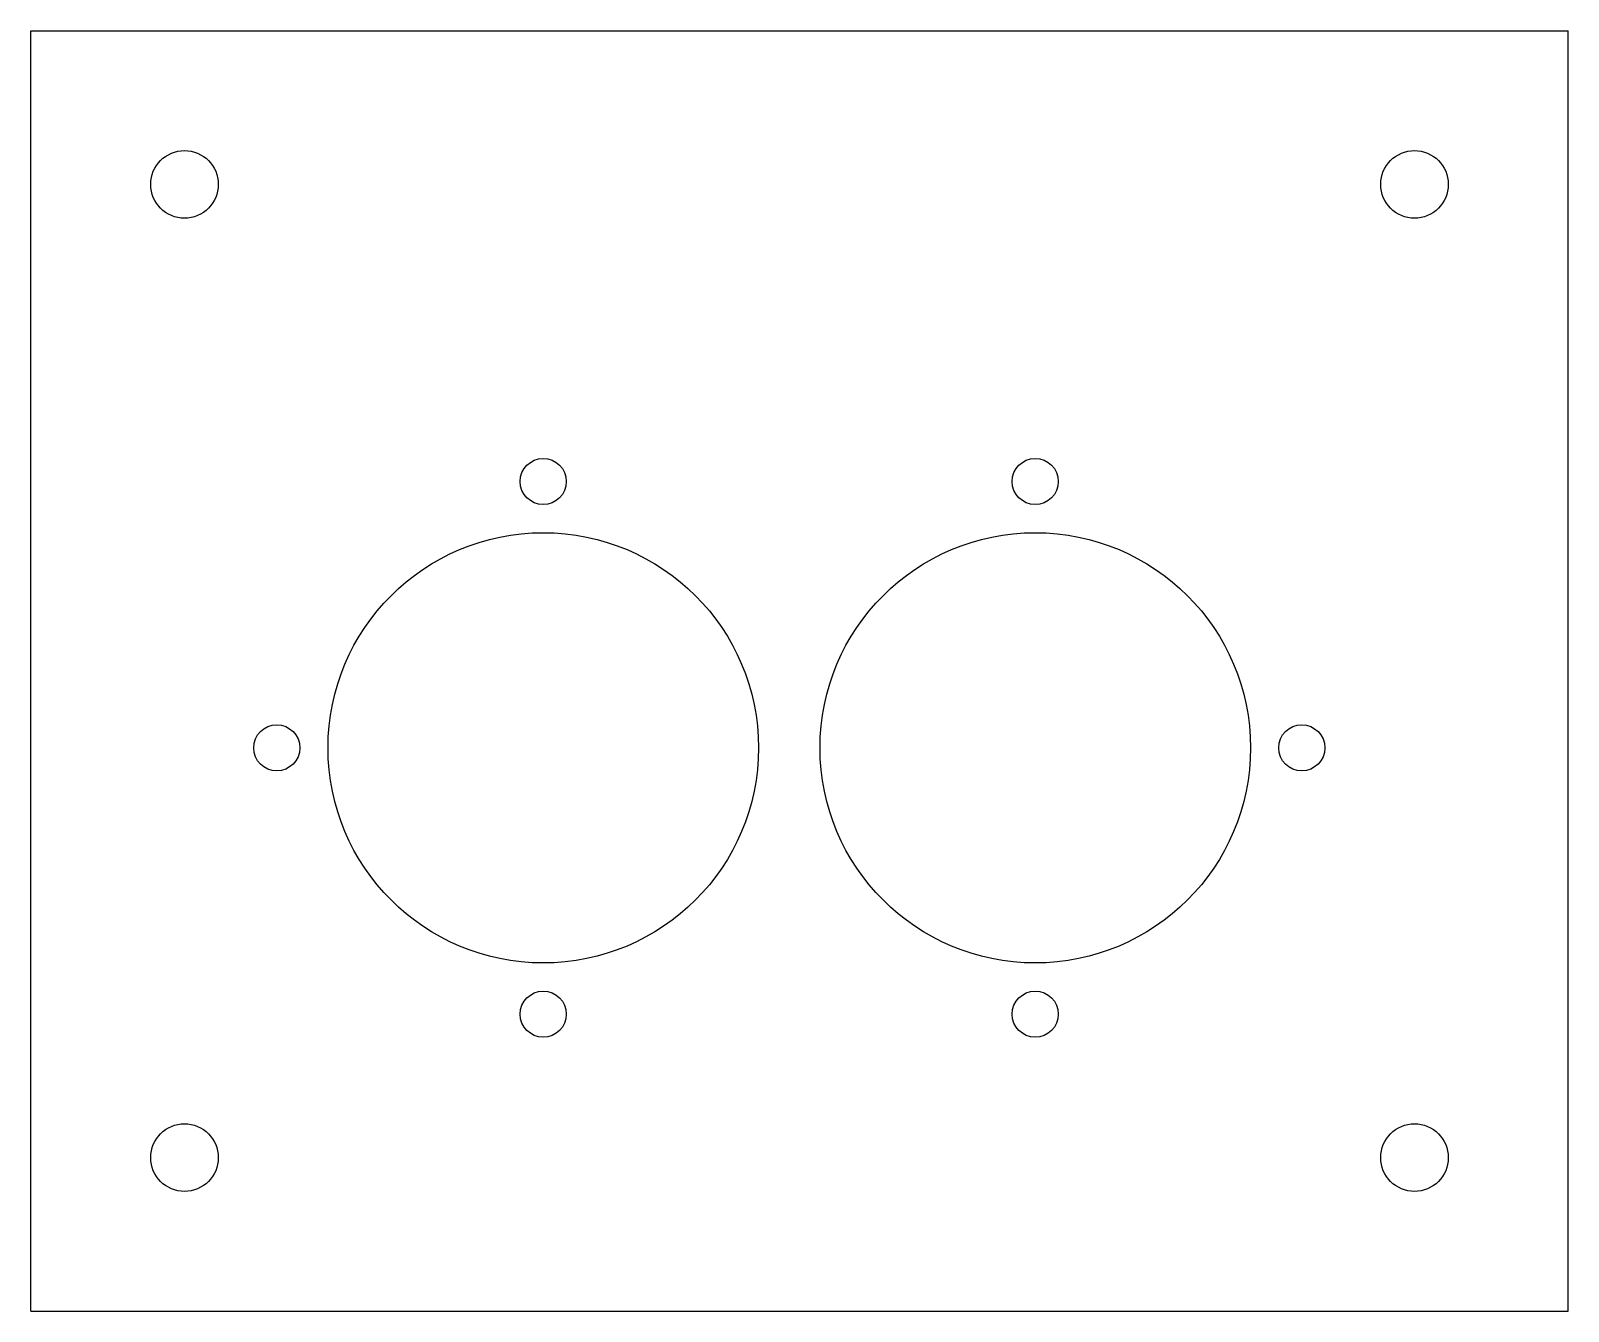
# Model space of a CAD drawing. Header units: millimetres. Extents: x 0 to 150, y 0 to 125.
import ezdxf

# ---------------------------------------------------------------- set-up
doc = ezdxf.new("R2010")
doc.units = ezdxf.units.MM
doc.layers.add('Part', color=7, linetype='CONTINUOUS')

msp = doc.modelspace()

# ---------------------------------------------------------------- linework, layer by layer
at = {"layer": 'Part'}
for p, q in [((0, 0, 12), (0, 125, 12)), ((0, 125), (0, 125, 12)), ((0, 0), (0, 125)), ((0, 0, 12), (0, 125, 12)), ((0, 125, 12), (150, 125, 12)), ((0, 125), (150, 125)), ((0, 125, 12), (150, 125, 12)), ((0, 125), (0, 125, 12)), ((0, 0), (0, 125)), ((0, 125), (150, 125)), ((150, 0, 12), (150, 125, 12)), ((150, 125), (150, 125, 12)), ((150, 0), (150, 125)), ((150, 0, 12), (150, 125, 12)), ((150, 125), (150, 125, 12)), ((150, 0), (150, 125)), ((18.3, 110), (18.3, 110, 12)), ((18.3, 110), (18.3, 110, 12)), ((138.3, 110), (138.3, 110, 12)), ((138.3, 110), (138.3, 110, 12)), ((52.25, 81), (52.25, 81, 12)), ((52.25, 81), (52.25, 81, 12)), ((100.25, 81), (100.25, 81, 12)), ((100.25, 81), (100.25, 81, 12)), ((26.25, 55), (26.25, 55, 12)), ((26.25, 55), (26.25, 55, 12)), ((71, 55), (71, 55, 12)), ((71, 55), (71, 55, 12)), ((119, 55), (119, 55, 12)), ((119, 55), (119, 55, 12)), ((126.25, 55), (126.25, 55, 12)), ((126.25, 55), (126.25, 55, 12)), ((52.25, 29), (52.25, 29, 12)), ((52.25, 29), (52.25, 29, 12)), ((100.25, 29), (100.25, 29, 12)), ((100.25, 29), (100.25, 29, 12)), ((18.3, 15), (18.3, 15, 12)), ((18.3, 15), (18.3, 15, 12)), ((138.3, 15), (138.3, 15, 12)), ((138.3, 15), (138.3, 15, 12)), ((0, 0), (0, 0, 12)), ((0, 0), (150, 0)), ((0, 0, 12), (150, 0, 12)), ((0, 0), (0, 0, 12)), ((0, 0, 12), (150, 0, 12)), ((0, 0), (150, 0)), ((150, 0), (150, 0, 12)), ((150, 0), (150, 0, 12))]:
    msp.add_line(p, q, dxfattribs=at)
for centre, radius in [((15, 110, 12), 3.3), ((15, 110), 3.3), ((15, 110, 12), 3.3), ((15, 110), 3.3), ((135, 110, 12), 3.3), ((135, 110), 3.3), ((135, 110, 12), 3.3), ((135, 110), 3.3), ((50, 81, 12), 2.25), ((50, 81), 2.25), ((50, 81, 12), 2.25), ((50, 81), 2.25), ((98, 81, 12), 2.25), ((98, 81), 2.25), ((98, 81, 12), 2.25), ((98, 81), 2.25), ((50, 55, 12), 21), ((50, 55), 21), ((50, 55, 12), 21), ((50, 55), 21), ((98, 55, 12), 21), ((98, 55), 21), ((98, 55, 12), 21), ((98, 55), 21), ((24, 55, 12), 2.25), ((24, 55), 2.25), ((24, 55, 12), 2.25), ((24, 55), 2.25), ((124, 55, 12), 2.25), ((124, 55), 2.25), ((124, 55, 12), 2.25), ((124, 55), 2.25), ((50, 29, 12), 2.25), ((50, 29), 2.25), ((50, 29, 12), 2.25), ((50, 29), 2.25), ((98, 29, 12), 2.25), ((98, 29), 2.25), ((98, 29, 12), 2.25), ((98, 29), 2.25), ((15, 15, 12), 3.3), ((15, 15), 3.3), ((15, 15, 12), 3.3), ((15, 15), 3.3), ((135, 15, 12), 3.3), ((135, 15), 3.3), ((135, 15, 12), 3.3), ((135, 15), 3.3)]:
    msp.add_circle(centre, radius, dxfattribs=at)

doc.saveas('drawing.dxf')
